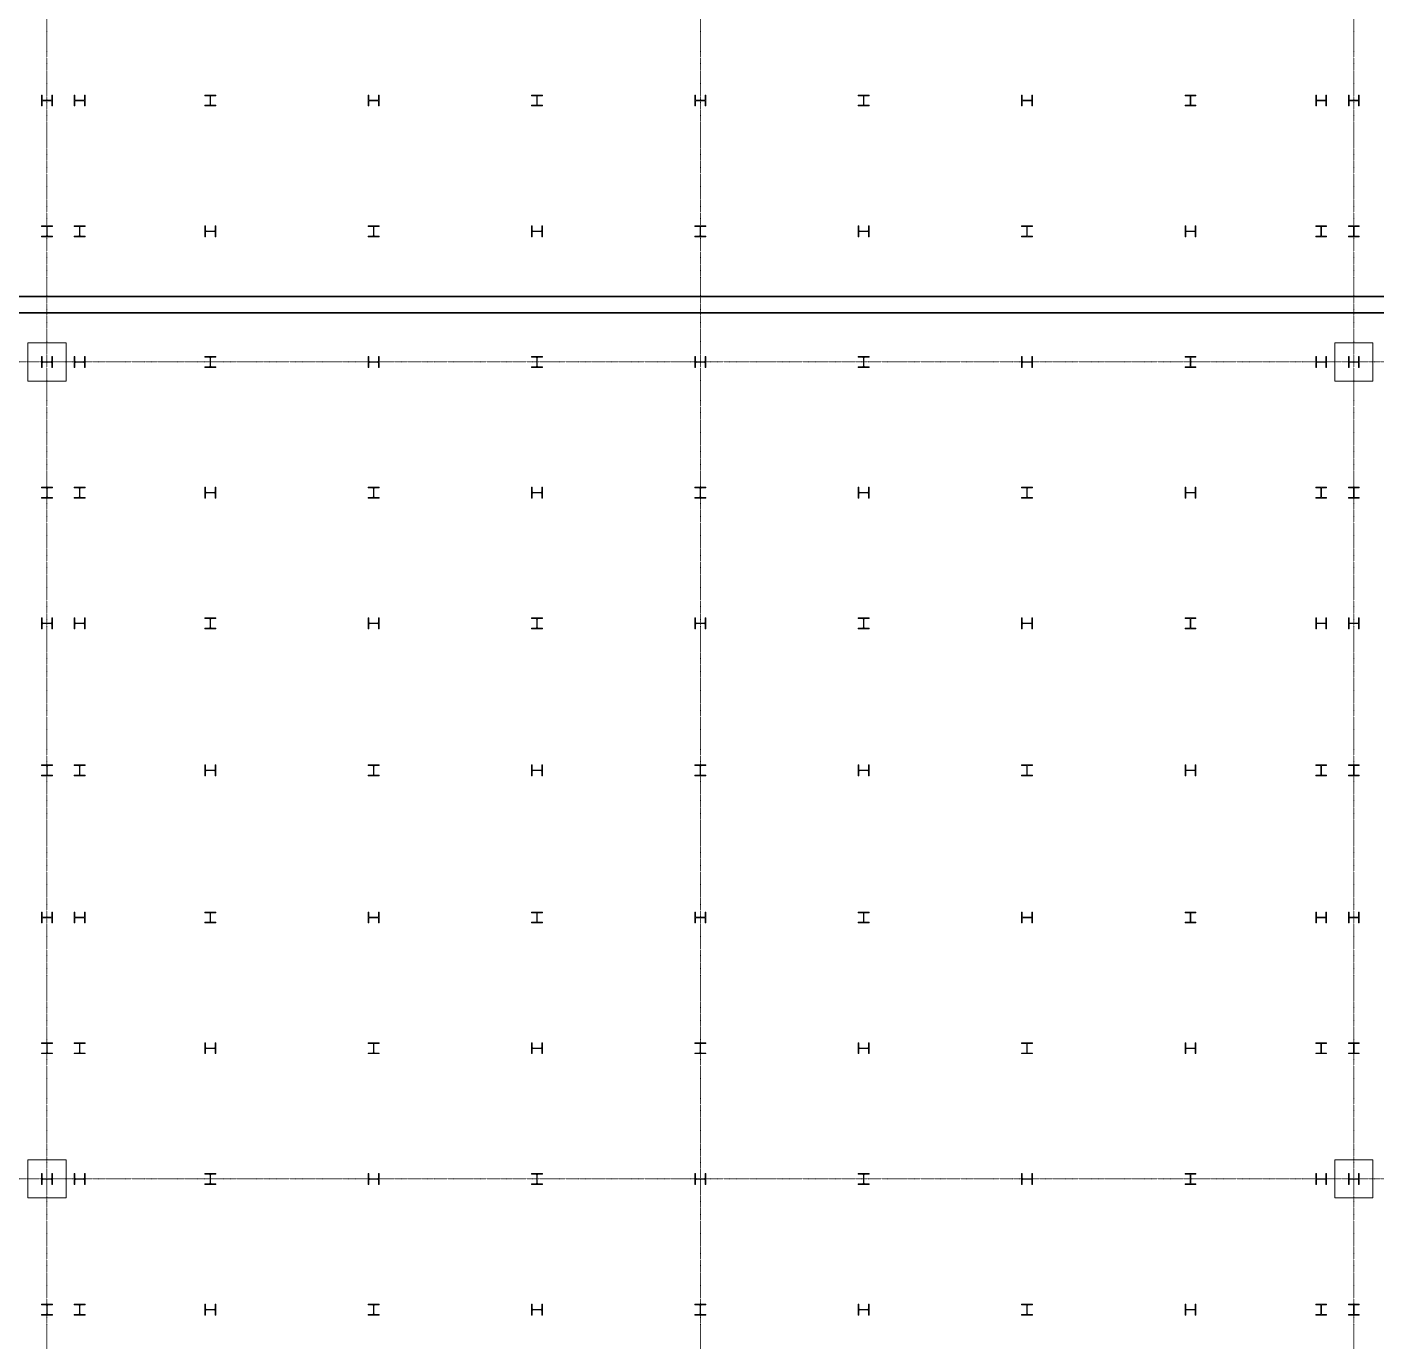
# Model space of a CAD drawing. Extents: x -32000 to 363140, y -29000 to 144266.
# Drawn here: x 126833 to 151607, y 42024 to 66150 of the extents above; entities that cross this region are included whole.
import ezdxf

# ---------------------------------------------------------------- set-up
doc = ezdxf.new("R2010")
doc.units = 0
doc.header["$LTSCALE"] = 10
doc.linetypes.add('H12PL25$0$JJP_三點線', pattern=[0.9, 0.3, -0.15, 0, -0.15, 0, -0.15, 0, -0.15])
doc.linetypes.add('XFM1P20-200k$0$CENTER2', pattern=[1.125, 0.75, -0.125, 0.125, -0.125])
for name, color, linetype in [('H12PL25$0$S-COL', 252, 'Continuous'), ('H12PL25$0$S-GRID', 252, 'Continuous'), ('XFM1P20-200k$0$M-PIPE-CHWR20', 110, 'Continuous'), ('XFM1P20-200k$0$M-PIPE-CHWS12', 130, 'Continuous'), ('XFM1P20-200k$0$M-PIPE-CHWS12_CL', 132, 'XFM1P20-200k$0$CENTER2')]:
    doc.layers.add(name, color=color, linetype=linetype)

# ---------------------------------------------------------------- blocks, each defined once
blk = doc.blocks.new('H12PL25')
at = {"layer": 'H12PL25$0$S-COL', "lineweight": 0, "flags": 128}
for points in [[(127300, 64900), (127288, 64900), (127288, 64817, -0.41421356), (127275, 64804), (127125, 64804, -0.41421356), (127112, 64817), (127112, 64900), (127100, 64900), (127100, 64700), (127112, 64700), (127112, 64783, -0.41421356), (127125, 64796), (127275, 64796, -0.41421356), (127288, 64783), (127288, 64700), (127300, 64700)], [(127900, 64900), (127888, 64900), (127888, 64817, -0.41421356), (127875, 64804), (127725, 64804, -0.41421356), (127712, 64817), (127712, 64900), (127700, 64900), (127700, 64700), (127712, 64700), (127712, 64783, -0.41421356), (127725, 64796), (127875, 64796, -0.41421356), (127888, 64783), (127888, 64700), (127900, 64700)], [(130300, 64700), (130300, 64712), (130217, 64712, -0.41421356), (130204, 64725), (130204, 64875, -0.41421356), (130217, 64888), (130300, 64888), (130300, 64900), (130100, 64900), (130100, 64888), (130183, 64888, -0.41421356), (130196, 64875), (130196, 64725, -0.41421356), (130183, 64712), (130100, 64712), (130100, 64700)], [(133300, 64900), (133288, 64900), (133288, 64817, -0.41421356), (133275, 64804), (133125, 64804, -0.41421356), (133112, 64817), (133112, 64900), (133100, 64900), (133100, 64700), (133112, 64700), (133112, 64783, -0.41421356), (133125, 64796), (133275, 64796, -0.41421356), (133288, 64783), (133288, 64700), (133300, 64700)], [(136300, 64700), (136300, 64712), (136217, 64712, -0.41421356), (136204, 64725), (136204, 64875, -0.41421356), (136217, 64888), (136300, 64888), (136300, 64900), (136100, 64900), (136100, 64888), (136183, 64888, -0.41421356), (136196, 64875), (136196, 64725, -0.41421356), (136183, 64712), (136100, 64712), (136100, 64700)], [(139300, 64900), (139288, 64900), (139288, 64817, -0.41421356), (139275, 64804), (139125, 64804, -0.41421356), (139112, 64817), (139112, 64900), (139100, 64900), (139100, 64700), (139112, 64700), (139112, 64783, -0.41421356), (139125, 64796), (139275, 64796, -0.41421356), (139288, 64783), (139288, 64700), (139300, 64700)], [(142100, 64700), (142100, 64712), (142183, 64712, 0.41421356), (142196, 64725), (142196, 64875, 0.41421356), (142183, 64888), (142100, 64888), (142100, 64900), (142300, 64900), (142300, 64888), (142217, 64888, 0.41421356), (142204, 64875), (142204, 64725, 0.41421356), (142217, 64712), (142300, 64712), (142300, 64700)], [(145100, 64900), (145112, 64900), (145112, 64817, 0.41421356), (145125, 64804), (145275, 64804, 0.41421356), (145288, 64817), (145288, 64900), (145300, 64900), (145300, 64700), (145288, 64700), (145288, 64783, 0.41421356), (145275, 64796), (145125, 64796, 0.41421356), (145112, 64783), (145112, 64700), (145100, 64700)], [(148100, 64700), (148100, 64712), (148183, 64712, 0.41421356), (148196, 64725), (148196, 64875, 0.41421356), (148183, 64888), (148100, 64888), (148100, 64900), (148300, 64900), (148300, 64888), (148217, 64888, 0.41421356), (148204, 64875), (148204, 64725, 0.41421356), (148217, 64712), (148300, 64712), (148300, 64700)], [(150500, 64900), (150512, 64900), (150512, 64817, 0.41421356), (150525, 64804), (150675, 64804, 0.41421356), (150688, 64817), (150688, 64900), (150700, 64900), (150700, 64700), (150688, 64700), (150688, 64783, 0.41421356), (150675, 64796), (150525, 64796, 0.41421356), (150512, 64783), (150512, 64700), (150500, 64700)], [(151100, 64900), (151112, 64900), (151112, 64817, 0.41421356), (151125, 64804), (151275, 64804, 0.41421356), (151288, 64817), (151288, 64900), (151300, 64900), (151300, 64700), (151288, 64700), (151288, 64783, 0.41421356), (151275, 64796), (151125, 64796, 0.41421356), (151112, 64783), (151112, 64700), (151100, 64700)], [(127300, 62300), (127300, 62312), (127217, 62312, -0.41421356), (127204, 62325), (127204, 62475, -0.41421356), (127217, 62488), (127300, 62488), (127300, 62500), (127100, 62500), (127100, 62488), (127183, 62488, -0.41421356), (127196, 62475), (127196, 62325, -0.41421356), (127183, 62312), (127100, 62312), (127100, 62300)], [(127900, 62300), (127900, 62312), (127817, 62312, -0.41421356), (127804, 62325), (127804, 62475, -0.41421356), (127817, 62488), (127900, 62488), (127900, 62500), (127700, 62500), (127700, 62488), (127783, 62488, -0.41421356), (127796, 62475), (127796, 62325, -0.41421356), (127783, 62312), (127700, 62312), (127700, 62300)], [(130300, 62500), (130288, 62500), (130288, 62417, -0.41421356), (130275, 62404), (130125, 62404, -0.41421356), (130112, 62417), (130112, 62500), (130100, 62500), (130100, 62300), (130112, 62300), (130112, 62383, -0.41421356), (130125, 62396), (130275, 62396, -0.41421356), (130288, 62383), (130288, 62300), (130300, 62300)], [(133300, 62300), (133300, 62312), (133217, 62312, -0.41421356), (133204, 62325), (133204, 62475, -0.41421356), (133217, 62488), (133300, 62488), (133300, 62500), (133100, 62500), (133100, 62488), (133183, 62488, -0.41421356), (133196, 62475), (133196, 62325, -0.41421356), (133183, 62312), (133100, 62312), (133100, 62300)], [(136300, 62500), (136288, 62500), (136288, 62417, -0.41421356), (136275, 62404), (136125, 62404, -0.41421356), (136112, 62417), (136112, 62500), (136100, 62500), (136100, 62300), (136112, 62300), (136112, 62383, -0.41421356), (136125, 62396), (136275, 62396, -0.41421356), (136288, 62383), (136288, 62300), (136300, 62300)], [(139300, 62300), (139300, 62312), (139217, 62312, -0.41421356), (139204, 62325), (139204, 62475, -0.41421356), (139217, 62488), (139300, 62488), (139300, 62500), (139100, 62500), (139100, 62488), (139183, 62488, -0.41421356), (139196, 62475), (139196, 62325, -0.41421356), (139183, 62312), (139100, 62312), (139100, 62300)], [(142100, 62500), (142112, 62500), (142112, 62417, 0.41421356), (142125, 62404), (142275, 62404, 0.41421356), (142288, 62417), (142288, 62500), (142300, 62500), (142300, 62300), (142288, 62300), (142288, 62383, 0.41421356), (142275, 62396), (142125, 62396, 0.41421356), (142112, 62383), (142112, 62300), (142100, 62300)], [(145100, 62300), (145100, 62312), (145183, 62312, 0.41421356), (145196, 62325), (145196, 62475, 0.41421356), (145183, 62488), (145100, 62488), (145100, 62500), (145300, 62500), (145300, 62488), (145217, 62488, 0.41421356), (145204, 62475), (145204, 62325, 0.41421356), (145217, 62312), (145300, 62312), (145300, 62300)], [(148100, 62500), (148112, 62500), (148112, 62417, 0.41421356), (148125, 62404), (148275, 62404, 0.41421356), (148288, 62417), (148288, 62500), (148300, 62500), (148300, 62300), (148288, 62300), (148288, 62383, 0.41421356), (148275, 62396), (148125, 62396, 0.41421356), (148112, 62383), (148112, 62300), (148100, 62300)], [(150500, 62300), (150500, 62312), (150583, 62312, 0.41421356), (150596, 62325), (150596, 62475, 0.41421356), (150583, 62488), (150500, 62488), (150500, 62500), (150700, 62500), (150700, 62488), (150617, 62488, 0.41421356), (150604, 62475), (150604, 62325, 0.41421356), (150617, 62312), (150700, 62312), (150700, 62300)], [(151100, 62300), (151100, 62312), (151183, 62312, 0.41421356), (151196, 62325), (151196, 62475, 0.41421356), (151183, 62488), (151100, 62488), (151100, 62500), (151300, 62500), (151300, 62488), (151217, 62488, 0.41421356), (151204, 62475), (151204, 62325, 0.41421356), (151217, 62312), (151300, 62312), (151300, 62300)], [(127300, 60100), (127288, 60100), (127288, 60017, -0.41421356), (127275, 60004), (127125, 60004, -0.41421356), (127112, 60017), (127112, 60100), (127100, 60100), (127100, 59900), (127112, 59900), (127112, 59983, -0.41421356), (127125, 59996), (127275, 59996, -0.41421356), (127288, 59983), (127288, 59900), (127300, 59900)], [(127900, 60100), (127888, 60100), (127888, 60017, -0.41421356), (127875, 60004), (127725, 60004, -0.41421356), (127712, 60017), (127712, 60100), (127700, 60100), (127700, 59900), (127712, 59900), (127712, 59983, -0.41421356), (127725, 59996), (127875, 59996, -0.41421356), (127888, 59983), (127888, 59900), (127900, 59900)], [(130300, 59900), (130300, 59912), (130217, 59912, -0.41421356), (130204, 59925), (130204, 60075, -0.41421356), (130217, 60088), (130300, 60088), (130300, 60100), (130100, 60100), (130100, 60088), (130183, 60088, -0.41421356), (130196, 60075), (130196, 59925, -0.41421356), (130183, 59912), (130100, 59912), (130100, 59900)], [(133300, 60100), (133288, 60100), (133288, 60017, -0.41421356), (133275, 60004), (133125, 60004, -0.41421356), (133112, 60017), (133112, 60100), (133100, 60100), (133100, 59900), (133112, 59900), (133112, 59983, -0.41421356), (133125, 59996), (133275, 59996, -0.41421356), (133288, 59983), (133288, 59900), (133300, 59900)], [(136300, 59900), (136300, 59912), (136217, 59912, -0.41421356), (136204, 59925), (136204, 60075, -0.41421356), (136217, 60088), (136300, 60088), (136300, 60100), (136100, 60100), (136100, 60088), (136183, 60088, -0.41421356), (136196, 60075), (136196, 59925, -0.41421356), (136183, 59912), (136100, 59912), (136100, 59900)], [(139300, 60100), (139288, 60100), (139288, 60017, -0.41421356), (139275, 60004), (139125, 60004, -0.41421356), (139112, 60017), (139112, 60100), (139100, 60100), (139100, 59900), (139112, 59900), (139112, 59983, -0.41421356), (139125, 59996), (139275, 59996, -0.41421356), (139288, 59983), (139288, 59900), (139300, 59900)], [(142100, 59900), (142100, 59912), (142183, 59912, 0.41421356), (142196, 59925), (142196, 60075, 0.41421356), (142183, 60088), (142100, 60088), (142100, 60100), (142300, 60100), (142300, 60088), (142217, 60088, 0.41421356), (142204, 60075), (142204, 59925, 0.41421356), (142217, 59912), (142300, 59912), (142300, 59900)], [(145100, 60100), (145112, 60100), (145112, 60017, 0.41421356), (145125, 60004), (145275, 60004, 0.41421356), (145288, 60017), (145288, 60100), (145300, 60100), (145300, 59900), (145288, 59900), (145288, 59983, 0.41421356), (145275, 59996), (145125, 59996, 0.41421356), (145112, 59983), (145112, 59900), (145100, 59900)], [(148100, 59900), (148100, 59912), (148183, 59912, 0.41421356), (148196, 59925), (148196, 60075, 0.41421356), (148183, 60088), (148100, 60088), (148100, 60100), (148300, 60100), (148300, 60088), (148217, 60088, 0.41421356), (148204, 60075), (148204, 59925, 0.41421356), (148217, 59912), (148300, 59912), (148300, 59900)], [(150500, 60100), (150512, 60100), (150512, 60017, 0.41421356), (150525, 60004), (150675, 60004, 0.41421356), (150688, 60017), (150688, 60100), (150700, 60100), (150700, 59900), (150688, 59900), (150688, 59983, 0.41421356), (150675, 59996), (150525, 59996, 0.41421356), (150512, 59983), (150512, 59900), (150500, 59900)], [(151100, 60100), (151112, 60100), (151112, 60017, 0.41421356), (151125, 60004), (151275, 60004, 0.41421356), (151288, 60017), (151288, 60100), (151300, 60100), (151300, 59900), (151288, 59900), (151288, 59983, 0.41421356), (151275, 59996), (151125, 59996, 0.41421356), (151112, 59983), (151112, 59900), (151100, 59900)], [(127300, 57500), (127300, 57512), (127217, 57512, -0.41421356), (127204, 57525), (127204, 57675, -0.41421356), (127217, 57688), (127300, 57688), (127300, 57700), (127100, 57700), (127100, 57688), (127183, 57688, -0.41421356), (127196, 57675), (127196, 57525, -0.41421356), (127183, 57512), (127100, 57512), (127100, 57500)], [(127900, 57500), (127900, 57512), (127817, 57512, -0.41421356), (127804, 57525), (127804, 57675, -0.41421356), (127817, 57688), (127900, 57688), (127900, 57700), (127700, 57700), (127700, 57688), (127783, 57688, -0.41421356), (127796, 57675), (127796, 57525, -0.41421356), (127783, 57512), (127700, 57512), (127700, 57500)], [(130300, 57700), (130288, 57700), (130288, 57617, -0.41421356), (130275, 57604), (130125, 57604, -0.41421356), (130112, 57617), (130112, 57700), (130100, 57700), (130100, 57500), (130112, 57500), (130112, 57583, -0.41421356), (130125, 57596), (130275, 57596, -0.41421356), (130288, 57583), (130288, 57500), (130300, 57500)], [(133300, 57500), (133300, 57512), (133217, 57512, -0.41421356), (133204, 57525), (133204, 57675, -0.41421356), (133217, 57688), (133300, 57688), (133300, 57700), (133100, 57700), (133100, 57688), (133183, 57688, -0.41421356), (133196, 57675), (133196, 57525, -0.41421356), (133183, 57512), (133100, 57512), (133100, 57500)], [(136300, 57700), (136288, 57700), (136288, 57617, -0.41421356), (136275, 57604), (136125, 57604, -0.41421356), (136112, 57617), (136112, 57700), (136100, 57700), (136100, 57500), (136112, 57500), (136112, 57583, -0.41421356), (136125, 57596), (136275, 57596, -0.41421356), (136288, 57583), (136288, 57500), (136300, 57500)], [(139300, 57500), (139300, 57512), (139217, 57512, -0.41421356), (139204, 57525), (139204, 57675, -0.41421356), (139217, 57688), (139300, 57688), (139300, 57700), (139100, 57700), (139100, 57688), (139183, 57688, -0.41421356), (139196, 57675), (139196, 57525, -0.41421356), (139183, 57512), (139100, 57512), (139100, 57500)], [(142100, 57700), (142112, 57700), (142112, 57617, 0.41421356), (142125, 57604), (142275, 57604, 0.41421356), (142288, 57617), (142288, 57700), (142300, 57700), (142300, 57500), (142288, 57500), (142288, 57583, 0.41421356), (142275, 57596), (142125, 57596, 0.41421356), (142112, 57583), (142112, 57500), (142100, 57500)], [(145100, 57500), (145100, 57512), (145183, 57512, 0.41421356), (145196, 57525), (145196, 57675, 0.41421356), (145183, 57688), (145100, 57688), (145100, 57700), (145300, 57700), (145300, 57688), (145217, 57688, 0.41421356), (145204, 57675), (145204, 57525, 0.41421356), (145217, 57512), (145300, 57512), (145300, 57500)], [(148100, 57700), (148112, 57700), (148112, 57617, 0.41421356), (148125, 57604), (148275, 57604, 0.41421356), (148288, 57617), (148288, 57700), (148300, 57700), (148300, 57500), (148288, 57500), (148288, 57583, 0.41421356), (148275, 57596), (148125, 57596, 0.41421356), (148112, 57583), (148112, 57500), (148100, 57500)], [(150500, 57500), (150500, 57512), (150583, 57512, 0.41421356), (150596, 57525), (150596, 57675, 0.41421356), (150583, 57688), (150500, 57688), (150500, 57700), (150700, 57700), (150700, 57688), (150617, 57688, 0.41421356), (150604, 57675), (150604, 57525, 0.41421356), (150617, 57512), (150700, 57512), (150700, 57500)], [(151100, 57500), (151100, 57512), (151183, 57512, 0.41421356), (151196, 57525), (151196, 57675, 0.41421356), (151183, 57688), (151100, 57688), (151100, 57700), (151300, 57700), (151300, 57688), (151217, 57688, 0.41421356), (151204, 57675), (151204, 57525, 0.41421356), (151217, 57512), (151300, 57512), (151300, 57500)], [(127300, 55300), (127288, 55300), (127288, 55217, -0.41421356), (127275, 55204), (127125, 55204, -0.41421356), (127112, 55217), (127112, 55300), (127100, 55300), (127100, 55100), (127112, 55100), (127112, 55183, -0.41421356), (127125, 55196), (127275, 55196, -0.41421356), (127288, 55183), (127288, 55100), (127300, 55100)], [(127900, 55300), (127888, 55300), (127888, 55217, -0.41421356), (127875, 55204), (127725, 55204, -0.41421356), (127712, 55217), (127712, 55300), (127700, 55300), (127700, 55100), (127712, 55100), (127712, 55183, -0.41421356), (127725, 55196), (127875, 55196, -0.41421356), (127888, 55183), (127888, 55100), (127900, 55100)], [(130300, 55100), (130300, 55112), (130217, 55112, -0.41421356), (130204, 55125), (130204, 55275, -0.41421356), (130217, 55288), (130300, 55288), (130300, 55300), (130100, 55300), (130100, 55288), (130183, 55288, -0.41421356), (130196, 55275), (130196, 55125, -0.41421356), (130183, 55112), (130100, 55112), (130100, 55100)], [(133300, 55300), (133288, 55300), (133288, 55217, -0.41421356), (133275, 55204), (133125, 55204, -0.41421356), (133112, 55217), (133112, 55300), (133100, 55300), (133100, 55100), (133112, 55100), (133112, 55183, -0.41421356), (133125, 55196), (133275, 55196, -0.41421356), (133288, 55183), (133288, 55100), (133300, 55100)], [(136300, 55100), (136300, 55112), (136217, 55112, -0.41421356), (136204, 55125), (136204, 55275, -0.41421356), (136217, 55288), (136300, 55288), (136300, 55300), (136100, 55300), (136100, 55288), (136183, 55288, -0.41421356), (136196, 55275), (136196, 55125, -0.41421356), (136183, 55112), (136100, 55112), (136100, 55100)], [(139300, 55300), (139288, 55300), (139288, 55217, -0.41421356), (139275, 55204), (139125, 55204, -0.41421356), (139112, 55217), (139112, 55300), (139100, 55300), (139100, 55100), (139112, 55100), (139112, 55183, -0.41421356), (139125, 55196), (139275, 55196, -0.41421356), (139288, 55183), (139288, 55100), (139300, 55100)], [(142100, 55100), (142100, 55112), (142183, 55112, 0.41421356), (142196, 55125), (142196, 55275, 0.41421356), (142183, 55288), (142100, 55288), (142100, 55300), (142300, 55300), (142300, 55288), (142217, 55288, 0.41421356), (142204, 55275), (142204, 55125, 0.41421356), (142217, 55112), (142300, 55112), (142300, 55100)], [(145100, 55300), (145112, 55300), (145112, 55217, 0.41421356), (145125, 55204), (145275, 55204, 0.41421356), (145288, 55217), (145288, 55300), (145300, 55300), (145300, 55100), (145288, 55100), (145288, 55183, 0.41421356), (145275, 55196), (145125, 55196, 0.41421356), (145112, 55183), (145112, 55100), (145100, 55100)], [(148100, 55100), (148100, 55112), (148183, 55112, 0.41421356), (148196, 55125), (148196, 55275, 0.41421356), (148183, 55288), (148100, 55288), (148100, 55300), (148300, 55300), (148300, 55288), (148217, 55288, 0.41421356), (148204, 55275), (148204, 55125, 0.41421356), (148217, 55112), (148300, 55112), (148300, 55100)], [(150500, 55300), (150512, 55300), (150512, 55217, 0.41421356), (150525, 55204), (150675, 55204, 0.41421356), (150688, 55217), (150688, 55300), (150700, 55300), (150700, 55100), (150688, 55100), (150688, 55183, 0.41421356), (150675, 55196), (150525, 55196, 0.41421356), (150512, 55183), (150512, 55100), (150500, 55100)], [(151100, 55300), (151112, 55300), (151112, 55217, 0.41421356), (151125, 55204), (151275, 55204, 0.41421356), (151288, 55217), (151288, 55300), (151300, 55300), (151300, 55100), (151288, 55100), (151288, 55183, 0.41421356), (151275, 55196), (151125, 55196, 0.41421356), (151112, 55183), (151112, 55100), (151100, 55100)], [(127300, 52400), (127300, 52412), (127217, 52412, -0.41421356), (127204, 52425), (127204, 52575, -0.41421356), (127217, 52588), (127300, 52588), (127300, 52600), (127100, 52600), (127100, 52588), (127183, 52588, -0.41421356), (127196, 52575), (127196, 52425, -0.41421356), (127183, 52412), (127100, 52412), (127100, 52400)], [(127900, 52400), (127900, 52412), (127817, 52412, -0.41421356), (127804, 52425), (127804, 52575, -0.41421356), (127817, 52588), (127900, 52588), (127900, 52600), (127700, 52600), (127700, 52588), (127783, 52588, -0.41421356), (127796, 52575), (127796, 52425, -0.41421356), (127783, 52412), (127700, 52412), (127700, 52400)], [(130300, 52600), (130288, 52600), (130288, 52517, -0.41421356), (130275, 52504), (130125, 52504, -0.41421356), (130112, 52517), (130112, 52600), (130100, 52600), (130100, 52400), (130112, 52400), (130112, 52483, -0.41421356), (130125, 52496), (130275, 52496, -0.41421356), (130288, 52483), (130288, 52400), (130300, 52400)], [(133300, 52400), (133300, 52412), (133217, 52412, -0.41421356), (133204, 52425), (133204, 52575, -0.41421356), (133217, 52588), (133300, 52588), (133300, 52600), (133100, 52600), (133100, 52588), (133183, 52588, -0.41421356), (133196, 52575), (133196, 52425, -0.41421356), (133183, 52412), (133100, 52412), (133100, 52400)], [(136300, 52600), (136288, 52600), (136288, 52517, -0.41421356), (136275, 52504), (136125, 52504, -0.41421356), (136112, 52517), (136112, 52600), (136100, 52600), (136100, 52400), (136112, 52400), (136112, 52483, -0.41421356), (136125, 52496), (136275, 52496, -0.41421356), (136288, 52483), (136288, 52400), (136300, 52400)], [(139300, 52400), (139300, 52412), (139217, 52412, -0.41421356), (139204, 52425), (139204, 52575, -0.41421356), (139217, 52588), (139300, 52588), (139300, 52600), (139100, 52600), (139100, 52588), (139183, 52588, -0.41421356), (139196, 52575), (139196, 52425, -0.41421356), (139183, 52412), (139100, 52412), (139100, 52400)], [(142100, 52600), (142112, 52600), (142112, 52517, 0.41421356), (142125, 52504), (142275, 52504, 0.41421356), (142288, 52517), (142288, 52600), (142300, 52600), (142300, 52400), (142288, 52400), (142288, 52483, 0.41421356), (142275, 52496), (142125, 52496, 0.41421356), (142112, 52483), (142112, 52400), (142100, 52400)], [(145100, 52400), (145100, 52412), (145183, 52412, 0.41421356), (145196, 52425), (145196, 52575, 0.41421356), (145183, 52588), (145100, 52588), (145100, 52600), (145300, 52600), (145300, 52588), (145217, 52588, 0.41421356), (145204, 52575), (145204, 52425, 0.41421356), (145217, 52412), (145300, 52412), (145300, 52400)], [(148100, 52600), (148112, 52600), (148112, 52517, 0.41421356), (148125, 52504), (148275, 52504, 0.41421356), (148288, 52517), (148288, 52600), (148300, 52600), (148300, 52400), (148288, 52400), (148288, 52483, 0.41421356), (148275, 52496), (148125, 52496, 0.41421356), (148112, 52483), (148112, 52400), (148100, 52400)], [(150500, 52400), (150500, 52412), (150583, 52412, 0.41421356), (150596, 52425), (150596, 52575, 0.41421356), (150583, 52588), (150500, 52588), (150500, 52600), (150700, 52600), (150700, 52588), (150617, 52588, 0.41421356), (150604, 52575), (150604, 52425, 0.41421356), (150617, 52412), (150700, 52412), (150700, 52400)], [(151100, 52400), (151100, 52412), (151183, 52412, 0.41421356), (151196, 52425), (151196, 52575, 0.41421356), (151183, 52588), (151100, 52588), (151100, 52600), (151300, 52600), (151300, 52588), (151217, 52588, 0.41421356), (151204, 52575), (151204, 52425, 0.41421356), (151217, 52412), (151300, 52412), (151300, 52400)], [(127300, 49900), (127288, 49900), (127288, 49817, -0.41421356), (127275, 49804), (127125, 49804, -0.41421356), (127112, 49817), (127112, 49900), (127100, 49900), (127100, 49700), (127112, 49700), (127112, 49783, -0.41421356), (127125, 49796), (127275, 49796, -0.41421356), (127288, 49783), (127288, 49700), (127300, 49700)], [(127900, 49900), (127888, 49900), (127888, 49817, -0.41421356), (127875, 49804), (127725, 49804, -0.41421356), (127712, 49817), (127712, 49900), (127700, 49900), (127700, 49700), (127712, 49700), (127712, 49783, -0.41421356), (127725, 49796), (127875, 49796, -0.41421356), (127888, 49783), (127888, 49700), (127900, 49700)], [(130300, 49700), (130300, 49712), (130217, 49712, -0.41421356), (130204, 49725), (130204, 49875, -0.41421356), (130217, 49888), (130300, 49888), (130300, 49900), (130100, 49900), (130100, 49888), (130183, 49888, -0.41421356), (130196, 49875), (130196, 49725, -0.41421356), (130183, 49712), (130100, 49712), (130100, 49700)], [(133300, 49900), (133288, 49900), (133288, 49817, -0.41421356), (133275, 49804), (133125, 49804, -0.41421356), (133112, 49817), (133112, 49900), (133100, 49900), (133100, 49700), (133112, 49700), (133112, 49783, -0.41421356), (133125, 49796), (133275, 49796, -0.41421356), (133288, 49783), (133288, 49700), (133300, 49700)], [(136300, 49700), (136300, 49712), (136217, 49712, -0.41421356), (136204, 49725), (136204, 49875, -0.41421356), (136217, 49888), (136300, 49888), (136300, 49900), (136100, 49900), (136100, 49888), (136183, 49888, -0.41421356), (136196, 49875), (136196, 49725, -0.41421356), (136183, 49712), (136100, 49712), (136100, 49700)], [(139300, 49900), (139288, 49900), (139288, 49817, -0.41421356), (139275, 49804), (139125, 49804, -0.41421356), (139112, 49817), (139112, 49900), (139100, 49900), (139100, 49700), (139112, 49700), (139112, 49783, -0.41421356), (139125, 49796), (139275, 49796, -0.41421356), (139288, 49783), (139288, 49700), (139300, 49700)], [(142100, 49700), (142100, 49712), (142183, 49712, 0.41421356), (142196, 49725), (142196, 49875, 0.41421356), (142183, 49888), (142100, 49888), (142100, 49900), (142300, 49900), (142300, 49888), (142217, 49888, 0.41421356), (142204, 49875), (142204, 49725, 0.41421356), (142217, 49712), (142300, 49712), (142300, 49700)], [(145100, 49900), (145112, 49900), (145112, 49817, 0.41421356), (145125, 49804), (145275, 49804, 0.41421356), (145288, 49817), (145288, 49900), (145300, 49900), (145300, 49700), (145288, 49700), (145288, 49783, 0.41421356), (145275, 49796), (145125, 49796, 0.41421356), (145112, 49783), (145112, 49700), (145100, 49700)], [(148100, 49700), (148100, 49712), (148183, 49712, 0.41421356), (148196, 49725), (148196, 49875, 0.41421356), (148183, 49888), (148100, 49888), (148100, 49900), (148300, 49900), (148300, 49888), (148217, 49888, 0.41421356), (148204, 49875), (148204, 49725, 0.41421356), (148217, 49712), (148300, 49712), (148300, 49700)], [(150500, 49900), (150512, 49900), (150512, 49817, 0.41421356), (150525, 49804), (150675, 49804, 0.41421356), (150688, 49817), (150688, 49900), (150700, 49900), (150700, 49700), (150688, 49700), (150688, 49783, 0.41421356), (150675, 49796), (150525, 49796, 0.41421356), (150512, 49783), (150512, 49700), (150500, 49700)], [(151100, 49900), (151112, 49900), (151112, 49817, 0.41421356), (151125, 49804), (151275, 49804, 0.41421356), (151288, 49817), (151288, 49900), (151300, 49900), (151300, 49700), (151288, 49700), (151288, 49783, 0.41421356), (151275, 49796), (151125, 49796, 0.41421356), (151112, 49783), (151112, 49700), (151100, 49700)], [(127300, 47300), (127300, 47312), (127217, 47312, -0.41421356), (127204, 47325), (127204, 47475, -0.41421356), (127217, 47488), (127300, 47488), (127300, 47500), (127100, 47500), (127100, 47488), (127183, 47488, -0.41421356), (127196, 47475), (127196, 47325, -0.41421356), (127183, 47312), (127100, 47312), (127100, 47300)], [(127900, 47300), (127900, 47312), (127817, 47312, -0.41421356), (127804, 47325), (127804, 47475, -0.41421356), (127817, 47488), (127900, 47488), (127900, 47500), (127700, 47500), (127700, 47488), (127783, 47488, -0.41421356), (127796, 47475), (127796, 47325, -0.41421356), (127783, 47312), (127700, 47312), (127700, 47300)], [(130300, 47500), (130288, 47500), (130288, 47417, -0.41421356), (130275, 47404), (130125, 47404, -0.41421356), (130112, 47417), (130112, 47500), (130100, 47500), (130100, 47300), (130112, 47300), (130112, 47383, -0.41421356), (130125, 47396), (130275, 47396, -0.41421356), (130288, 47383), (130288, 47300), (130300, 47300)], [(133300, 47300), (133300, 47312), (133217, 47312, -0.41421356), (133204, 47325), (133204, 47475, -0.41421356), (133217, 47488), (133300, 47488), (133300, 47500), (133100, 47500), (133100, 47488), (133183, 47488, -0.41421356), (133196, 47475), (133196, 47325, -0.41421356), (133183, 47312), (133100, 47312), (133100, 47300)], [(136300, 47500), (136288, 47500), (136288, 47417, -0.41421356), (136275, 47404), (136125, 47404, -0.41421356), (136112, 47417), (136112, 47500), (136100, 47500), (136100, 47300), (136112, 47300), (136112, 47383, -0.41421356), (136125, 47396), (136275, 47396, -0.41421356), (136288, 47383), (136288, 47300), (136300, 47300)], [(139300, 47300), (139300, 47312), (139217, 47312, -0.41421356), (139204, 47325), (139204, 47475, -0.41421356), (139217, 47488), (139300, 47488), (139300, 47500), (139100, 47500), (139100, 47488), (139183, 47488, -0.41421356), (139196, 47475), (139196, 47325, -0.41421356), (139183, 47312), (139100, 47312), (139100, 47300)], [(142100, 47500), (142112, 47500), (142112, 47417, 0.41421356), (142125, 47404), (142275, 47404, 0.41421356), (142288, 47417), (142288, 47500), (142300, 47500), (142300, 47300), (142288, 47300), (142288, 47383, 0.41421356), (142275, 47396), (142125, 47396, 0.41421356), (142112, 47383), (142112, 47300), (142100, 47300)], [(145100, 47300), (145100, 47312), (145183, 47312, 0.41421356), (145196, 47325), (145196, 47475, 0.41421356), (145183, 47488), (145100, 47488), (145100, 47500), (145300, 47500), (145300, 47488), (145217, 47488, 0.41421356), (145204, 47475), (145204, 47325, 0.41421356), (145217, 47312), (145300, 47312), (145300, 47300)], [(148100, 47500), (148112, 47500), (148112, 47417, 0.41421356), (148125, 47404), (148275, 47404, 0.41421356), (148288, 47417), (148288, 47500), (148300, 47500), (148300, 47300), (148288, 47300), (148288, 47383, 0.41421356), (148275, 47396), (148125, 47396, 0.41421356), (148112, 47383), (148112, 47300), (148100, 47300)], [(150500, 47300), (150500, 47312), (150583, 47312, 0.41421356), (150596, 47325), (150596, 47475, 0.41421356), (150583, 47488), (150500, 47488), (150500, 47500), (150700, 47500), (150700, 47488), (150617, 47488, 0.41421356), (150604, 47475), (150604, 47325, 0.41421356), (150617, 47312), (150700, 47312), (150700, 47300)], [(151100, 47300), (151100, 47312), (151183, 47312, 0.41421356), (151196, 47325), (151196, 47475, 0.41421356), (151183, 47488), (151100, 47488), (151100, 47500), (151300, 47500), (151300, 47488), (151217, 47488, 0.41421356), (151204, 47475), (151204, 47325, 0.41421356), (151217, 47312), (151300, 47312), (151300, 47300)], [(127300, 45100), (127288, 45100), (127288, 45017, -0.41421356), (127275, 45004), (127125, 45004, -0.41421356), (127112, 45017), (127112, 45100), (127100, 45100), (127100, 44900), (127112, 44900), (127112, 44983, -0.41421356), (127125, 44996), (127275, 44996, -0.41421356), (127288, 44983), (127288, 44900), (127300, 44900)], [(127900, 45100), (127888, 45100), (127888, 45017, -0.41421356), (127875, 45004), (127725, 45004, -0.41421356), (127712, 45017), (127712, 45100), (127700, 45100), (127700, 44900), (127712, 44900), (127712, 44983, -0.41421356), (127725, 44996), (127875, 44996, -0.41421356), (127888, 44983), (127888, 44900), (127900, 44900)], [(130300, 44900), (130300, 44912), (130217, 44912, -0.41421356), (130204, 44925), (130204, 45075, -0.41421356), (130217, 45088), (130300, 45088), (130300, 45100), (130100, 45100), (130100, 45088), (130183, 45088, -0.41421356), (130196, 45075), (130196, 44925, -0.41421356), (130183, 44912), (130100, 44912), (130100, 44900)], [(133300, 45100), (133288, 45100), (133288, 45017, -0.41421356), (133275, 45004), (133125, 45004, -0.41421356), (133112, 45017), (133112, 45100), (133100, 45100), (133100, 44900), (133112, 44900), (133112, 44983, -0.41421356), (133125, 44996), (133275, 44996, -0.41421356), (133288, 44983), (133288, 44900), (133300, 44900)], [(136300, 44900), (136300, 44912), (136217, 44912, -0.41421356), (136204, 44925), (136204, 45075, -0.41421356), (136217, 45088), (136300, 45088), (136300, 45100), (136100, 45100), (136100, 45088), (136183, 45088, -0.41421356), (136196, 45075), (136196, 44925, -0.41421356), (136183, 44912), (136100, 44912), (136100, 44900)], [(139300, 45100), (139288, 45100), (139288, 45017, -0.41421356), (139275, 45004), (139125, 45004, -0.41421356), (139112, 45017), (139112, 45100), (139100, 45100), (139100, 44900), (139112, 44900), (139112, 44983, -0.41421356), (139125, 44996), (139275, 44996, -0.41421356), (139288, 44983), (139288, 44900), (139300, 44900)], [(142100, 44900), (142100, 44912), (142183, 44912, 0.41421356), (142196, 44925), (142196, 45075, 0.41421356), (142183, 45088), (142100, 45088), (142100, 45100), (142300, 45100), (142300, 45088), (142217, 45088, 0.41421356), (142204, 45075), (142204, 44925, 0.41421356), (142217, 44912), (142300, 44912), (142300, 44900)], [(145100, 45100), (145112, 45100), (145112, 45017, 0.41421356), (145125, 45004), (145275, 45004, 0.41421356), (145288, 45017), (145288, 45100), (145300, 45100), (145300, 44900), (145288, 44900), (145288, 44983, 0.41421356), (145275, 44996), (145125, 44996, 0.41421356), (145112, 44983), (145112, 44900), (145100, 44900)], [(148100, 44900), (148100, 44912), (148183, 44912, 0.41421356), (148196, 44925), (148196, 45075, 0.41421356), (148183, 45088), (148100, 45088), (148100, 45100), (148300, 45100), (148300, 45088), (148217, 45088, 0.41421356), (148204, 45075), (148204, 44925, 0.41421356), (148217, 44912), (148300, 44912), (148300, 44900)], [(150500, 45100), (150512, 45100), (150512, 45017, 0.41421356), (150525, 45004), (150675, 45004, 0.41421356), (150688, 45017), (150688, 45100), (150700, 45100), (150700, 44900), (150688, 44900), (150688, 44983, 0.41421356), (150675, 44996), (150525, 44996, 0.41421356), (150512, 44983), (150512, 44900), (150500, 44900)], [(151100, 45100), (151112, 45100), (151112, 45017, 0.41421356), (151125, 45004), (151275, 45004, 0.41421356), (151288, 45017), (151288, 45100), (151300, 45100), (151300, 44900), (151288, 44900), (151288, 44983, 0.41421356), (151275, 44996), (151125, 44996, 0.41421356), (151112, 44983), (151112, 44900), (151100, 44900)], [(127300, 42500), (127300, 42512), (127217, 42512, -0.41421356), (127204, 42525), (127204, 42675, -0.41421356), (127217, 42688), (127300, 42688), (127300, 42700), (127100, 42700), (127100, 42688), (127183, 42688, -0.41421356), (127196, 42675), (127196, 42525, -0.41421356), (127183, 42512), (127100, 42512), (127100, 42500)], [(127900, 42500), (127900, 42512), (127817, 42512, -0.41421356), (127804, 42525), (127804, 42675, -0.41421356), (127817, 42688), (127900, 42688), (127900, 42700), (127700, 42700), (127700, 42688), (127783, 42688, -0.41421356), (127796, 42675), (127796, 42525, -0.41421356), (127783, 42512), (127700, 42512), (127700, 42500)], [(130300, 42700), (130288, 42700), (130288, 42617, -0.41421356), (130275, 42604), (130125, 42604, -0.41421356), (130112, 42617), (130112, 42700), (130100, 42700), (130100, 42500), (130112, 42500), (130112, 42583, -0.41421356), (130125, 42596), (130275, 42596, -0.41421356), (130288, 42583), (130288, 42500), (130300, 42500)], [(133300, 42500), (133300, 42512), (133217, 42512, -0.41421356), (133204, 42525), (133204, 42675, -0.41421356), (133217, 42688), (133300, 42688), (133300, 42700), (133100, 42700), (133100, 42688), (133183, 42688, -0.41421356), (133196, 42675), (133196, 42525, -0.41421356), (133183, 42512), (133100, 42512), (133100, 42500)], [(136300, 42700), (136288, 42700), (136288, 42617, -0.41421356), (136275, 42604), (136125, 42604, -0.41421356), (136112, 42617), (136112, 42700), (136100, 42700), (136100, 42500), (136112, 42500), (136112, 42583, -0.41421356), (136125, 42596), (136275, 42596, -0.41421356), (136288, 42583), (136288, 42500), (136300, 42500)], [(139300, 42500), (139300, 42512), (139217, 42512, -0.41421356), (139204, 42525), (139204, 42675, -0.41421356), (139217, 42688), (139300, 42688), (139300, 42700), (139100, 42700), (139100, 42688), (139183, 42688, -0.41421356), (139196, 42675), (139196, 42525, -0.41421356), (139183, 42512), (139100, 42512), (139100, 42500)], [(142100, 42700), (142112, 42700), (142112, 42617, 0.41421356), (142125, 42604), (142275, 42604, 0.41421356), (142288, 42617), (142288, 42700), (142300, 42700), (142300, 42500), (142288, 42500), (142288, 42583, 0.41421356), (142275, 42596), (142125, 42596, 0.41421356), (142112, 42583), (142112, 42500), (142100, 42500)], [(145100, 42500), (145100, 42512), (145183, 42512, 0.41421356), (145196, 42525), (145196, 42675, 0.41421356), (145183, 42688), (145100, 42688), (145100, 42700), (145300, 42700), (145300, 42688), (145217, 42688, 0.41421356), (145204, 42675), (145204, 42525, 0.41421356), (145217, 42512), (145300, 42512), (145300, 42500)], [(148100, 42700), (148112, 42700), (148112, 42617, 0.41421356), (148125, 42604), (148275, 42604, 0.41421356), (148288, 42617), (148288, 42700), (148300, 42700), (148300, 42500), (148288, 42500), (148288, 42583, 0.41421356), (148275, 42596), (148125, 42596, 0.41421356), (148112, 42583), (148112, 42500), (148100, 42500)], [(150500, 42500), (150500, 42512), (150583, 42512, 0.41421356), (150596, 42525), (150596, 42675, 0.41421356), (150583, 42688), (150500, 42688), (150500, 42700), (150700, 42700), (150700, 42688), (150617, 42688, 0.41421356), (150604, 42675), (150604, 42525, 0.41421356), (150617, 42512), (150700, 42512), (150700, 42500)], [(151100, 42500), (151100, 42512), (151183, 42512, 0.41421356), (151196, 42525), (151196, 42675, 0.41421356), (151183, 42688), (151100, 42688), (151100, 42700), (151300, 42700), (151300, 42688), (151217, 42688, 0.41421356), (151204, 42675), (151204, 42525, 0.41421356), (151217, 42512), (151300, 42512), (151300, 42500)]]:
    blk.add_lwpolyline(points, format="xyb", close=True, dxfattribs=at)
for points in [[(126850, 59650), (127550, 59650), (127550, 60350), (126850, 60350)], [(150850, 59650), (151550, 59650), (151550, 60350), (150850, 60350)], [(126850, 44650), (127550, 44650), (127550, 45350), (126850, 45350)], [(150850, 44650), (151550, 44650), (151550, 45350), (150850, 45350)]]:
    blk.add_lwpolyline(points, close=True, dxfattribs=at)
at = {"layer": 'H12PL25$0$S-GRID', "linetype": 'H12PL25$0$JJP_三點線', "lineweight": 0}
for p, q in [((127200, 128250), (127200, -28000)), ((139200, 128250), (139200, -28000)), ((151200, 128250), (151200, -28000)), ((-29000, 60000), (289600, 60000)), ((-29000, 45000), (289600, 45000))]:
    blk.add_line(p, q, dxfattribs=at)
blk = doc.blocks.new('XFM1P20-200k')
at = {"layer": 'XFM1P20-200k$0$M-PIPE-CHWR20', "const_width": 30}
blk.add_lwpolyline([(153729, 59331), (153729, 60900), (103127, 60900)], dxfattribs=at)
at = {"layer": 'XFM1P20-200k$0$M-PIPE-CHWS12', "const_width": 30, "elevation": 0}
blk.add_lwpolyline([(153729, 61200), (103484, 61200)], dxfattribs=at)
at = {"layer": 'XFM1P20-200k$0$M-PIPE-CHWS12_CL'}
blk.add_line((103484, 61200, 0), (153729, 61200, 0), dxfattribs=at)

msp = doc.modelspace()

# ---------------------------------------------------------------- block references
msp.add_blockref('H12PL25', (0, 0))

# ---------------------------------------------------------------- next in the draw order: block references
msp.add_blockref('XFM1P20-200k', (0, 0))

doc.saveas('drawing.dxf')
